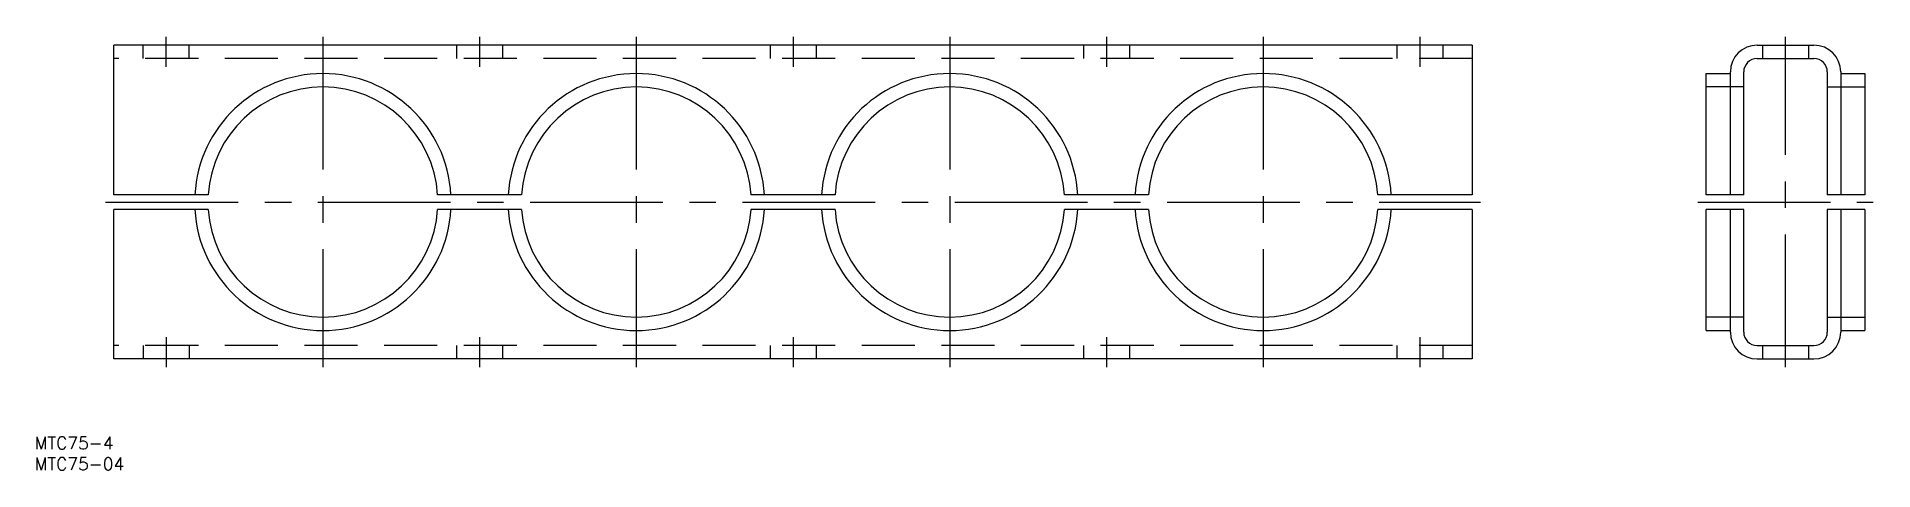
# Model space of a CAD drawing. Extents: x -68 to 371, y -64 to 40.
import ezdxf

# ---------------------------------------------------------------- set-up
doc = ezdxf.new("R2010")
doc.units = 0
doc.linetypes.add('CENTER', pattern=[50.8, 31.75, -6.35, 6.35, -6.35])
doc.linetypes.add('DASHED', pattern=[19.05, 12.7, -6.35])
doc.layers.get('0').update_dxf_attribs({"linetype": 'CONTINUOUS'})
doc.layers.add('CENTER', color=1, linetype='CENTER')
doc.styles.get("Standard").update_dxf_attribs({"font": 'txt.shx', "height": 3, "bigfont": 'bigfont.shx'})

msp = doc.modelspace()

# ---------------------------------------------------------------- linework, layer by layer
at = {"color": 7, "linetype": 'CONTINUOUS'}
for p, q in [((275, 37.5), (-50, 37.5)), ((-50, 1.75), (-50, 37.5)), ((275, 37.5), (275, 1.75)), ((343.2, 37.5), (356.8, 37.5)), ((336.8, 1.75), (336.8, 31.1)), ((340, 1.75), (340, 31.1)), ((343.2, 34.3), (356.8, 34.3)), ((360, 31.1), (360, 1.75)), ((363.2, 31.1), (363.2, 1.75)), ((331, 1.75), (331, 30.7)), ((331, 30.7), (336.8, 30.7)), ((363.2, 30.7), (369, 30.7)), ((369, 30.7), (369, 1.75)), ((-27.44, 1.75), (-50, 1.75)), ((47.56, 1.75), (27.44, 1.75)), ((122.56, 1.75), (102.44, 1.75)), ((197.56, 1.75), (177.44, 1.75)), ((275, 1.75), (252.44, 1.75)), ((340, 1.75), (331, 1.75)), ((369, 1.75), (360, 1.75)), ((-50, -37.5), (-50, -1.75)), ((-27.44, -1.75), (-50, -1.75)), ((47.56, -1.75), (27.44, -1.75)), ((122.56, -1.75), (102.44, -1.75)), ((197.56, -1.75), (177.44, -1.75)), ((275, -1.75), (252.44, -1.75)), ((275, -1.75), (275, -37.5)), ((340, -1.75), (331, -1.75)), ((331, -30.7), (331, -1.75)), ((336.8, -31.1), (336.8, -1.75)), ((340, -31.1), (340, -1.75)), ((360, -1.75), (360, -31.1)), ((369, -1.75), (360, -1.75)), ((363.2, -1.75), (363.2, -31.1)), ((369, -1.75), (369, -30.7)), ((331, -30.7), (336.8, -30.7)), ((363.2, -30.7), (369, -30.7)), ((343.2, -34.3), (356.8, -34.3)), ((275, -37.5), (-50, -37.5)), ((343.2, -37.5), (356.8, -37.5))]:
    msp.add_line(p, q, dxfattribs=at)
at = {"color": 3, "linetype": 'DASHED'}
for p, q in [((-43, 34.3), (-43, 37.5)), ((-32, 34.3), (-32, 37.5)), ((32, 37.5), (32, 34.3)), ((43, 37.5), (43, 34.3)), ((107, 37.5), (107, 34.3)), ((118, 37.5), (118, 34.3)), ((182, 37.5), (182, 34.3)), ((193, 37.5), (193, 34.3)), ((257, 37.5), (257, 34.3)), ((268, 37.5), (268, 34.3)), ((344.5, 37.5), (344.5, 34.3)), ((355.5, 37.5), (355.5, 34.3)), ((275, 34.3), (-50, 34.3)), ((340, 27.5), (331, 27.5)), ((360, 27.5), (369, 27.5)), ((340, -27.5), (331, -27.5)), ((360, -27.5), (369, -27.5)), ((275, -34.3), (-50, -34.3)), ((-43, -34.3), (-43, -37.5)), ((-32, -34.3), (-32, -37.5)), ((32, -34.3), (32, -37.5)), ((43, -34.3), (43, -37.5)), ((107, -34.3), (107, -37.5)), ((118, -34.3), (118, -37.5)), ((182, -34.3), (182, -37.5)), ((193, -34.3), (193, -37.5)), ((257, -34.3), (257, -37.5)), ((268, -34.3), (268, -37.5)), ((344.5, -34.3), (344.5, -37.5)), ((355.5, -34.3), (355.5, -37.5))]:
    msp.add_line(p, q, dxfattribs=at)
at = {"color": 7, "linetype": 'CONTINUOUS'}
for centre, radius, start, end in [((343.2, 31.1), 6.4, 90, 180), ((356.8, 31.1), 6.4, 360, 90), ((343.2, 31.1), 3.2, 90, 180), ((356.8, 31.1), 3.2, 360, 90), ((0, 0), 30.7, 3.2678, 176.7322), ((0, 0), 27.5, 3.6486, 176.3514), ((75, 0), 30.7, 3.2678, 176.7322), ((75, 0), 27.5, 3.6486, 176.3514), ((150, 0), 30.7, 3.2678, 176.7322), ((150, 0), 27.5, 3.6486, 176.3514), ((225, 0), 30.7, 3.2678, 176.7322), ((225, 0), 27.5, 3.6486, 176.3514), ((0, 0), 30.7, 183.2678, 356.7322), ((0, 0), 27.5, 183.6486, 356.3514), ((75, 0), 30.7, 183.2678, 356.7322), ((75, 0), 27.5, 183.6486, 356.3514), ((150, 0), 30.7, 183.2678, 356.7322), ((150, 0), 27.5, 183.6486, 356.3514), ((225, 0), 30.7, 183.2678, 356.7322), ((225, 0), 27.5, 183.6486, 356.3514), ((343.2, -31.1), 6.4, 180, 270), ((343.2, -31.1), 3.2, 180, 270), ((356.8, -31.1), 3.2, 270, 0), ((356.8, -31.1), 6.4, 270, 0)]:
    msp.add_arc(centre, radius, start, end, dxfattribs=at)
at = {"layer": 'CENTER', "color": 1, "linetype": 'CENTER'}
for p, q in [((-37.5, 32.3), (-37.5, 39.5)), ((0, 39.5), (0, -39.5)), ((37.5, 39.5), (37.5, 32.3)), ((75, 39.5), (75, -39.5)), ((112.5, 39.5), (112.5, 32.3)), ((150, 39.5), (150, -39.5)), ((187.5, 39.5), (187.5, 32.3)), ((225, 39.5), (225, -39.5)), ((262.5, 39.5), (262.5, 32.3)), ((350, -39.5), (350, 39.5)), ((-52, 0), (277, 0)), ((329, 0), (371, 0)), ((-37.5, -32.3), (-37.5, -39.5)), ((37.5, -32.3), (37.5, -39.5)), ((112.5, -32.3), (112.5, -39.5)), ((187.5, -32.3), (187.5, -39.5)), ((262.5, -32.3), (262.5, -39.5))]:
    msp.add_line(p, q, dxfattribs=at)

# ---------------------------------------------------------------- texts
at = {"color": 7, "linetype": 'CONTINUOUS'}
for s, p in [('MTC75-4', (-69, -59.09)), ('MTC75-04', (-69, -64.09))]:
    msp.add_text(s, height=3, dxfattribs=at).set_placement(p)

doc.saveas('drawing.dxf')
